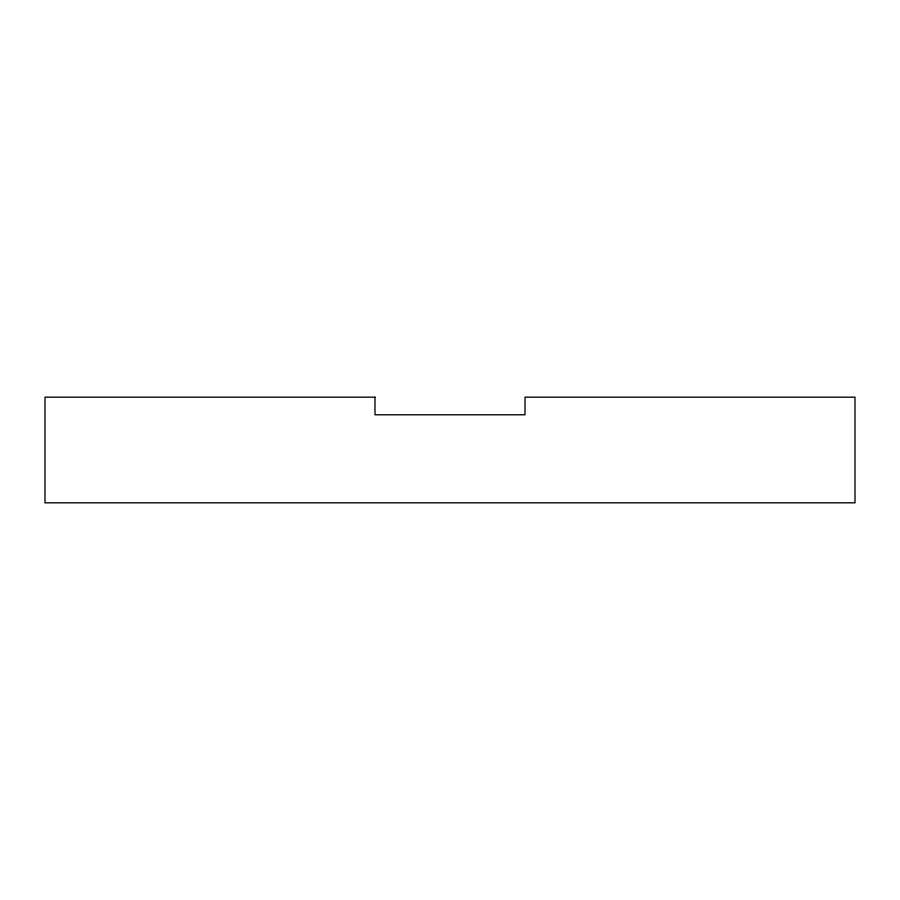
<?xml version="1.0" encoding="UTF-8"?>
<svg xmlns="http://www.w3.org/2000/svg" width="900" height="900" viewBox="0 0 900 900"><rect width="100%" height="100%" fill="white"/><g stroke="black" fill="none" stroke-linecap="round" stroke-linejoin="round"><path stroke-width="1.35" d="M374.985 397.17L45 397.17L45 502.83L855 502.83L855 397.17L525.015 397.17L525.015 414.787L374.985 414.787L374.985 397.17"/></g></svg>
